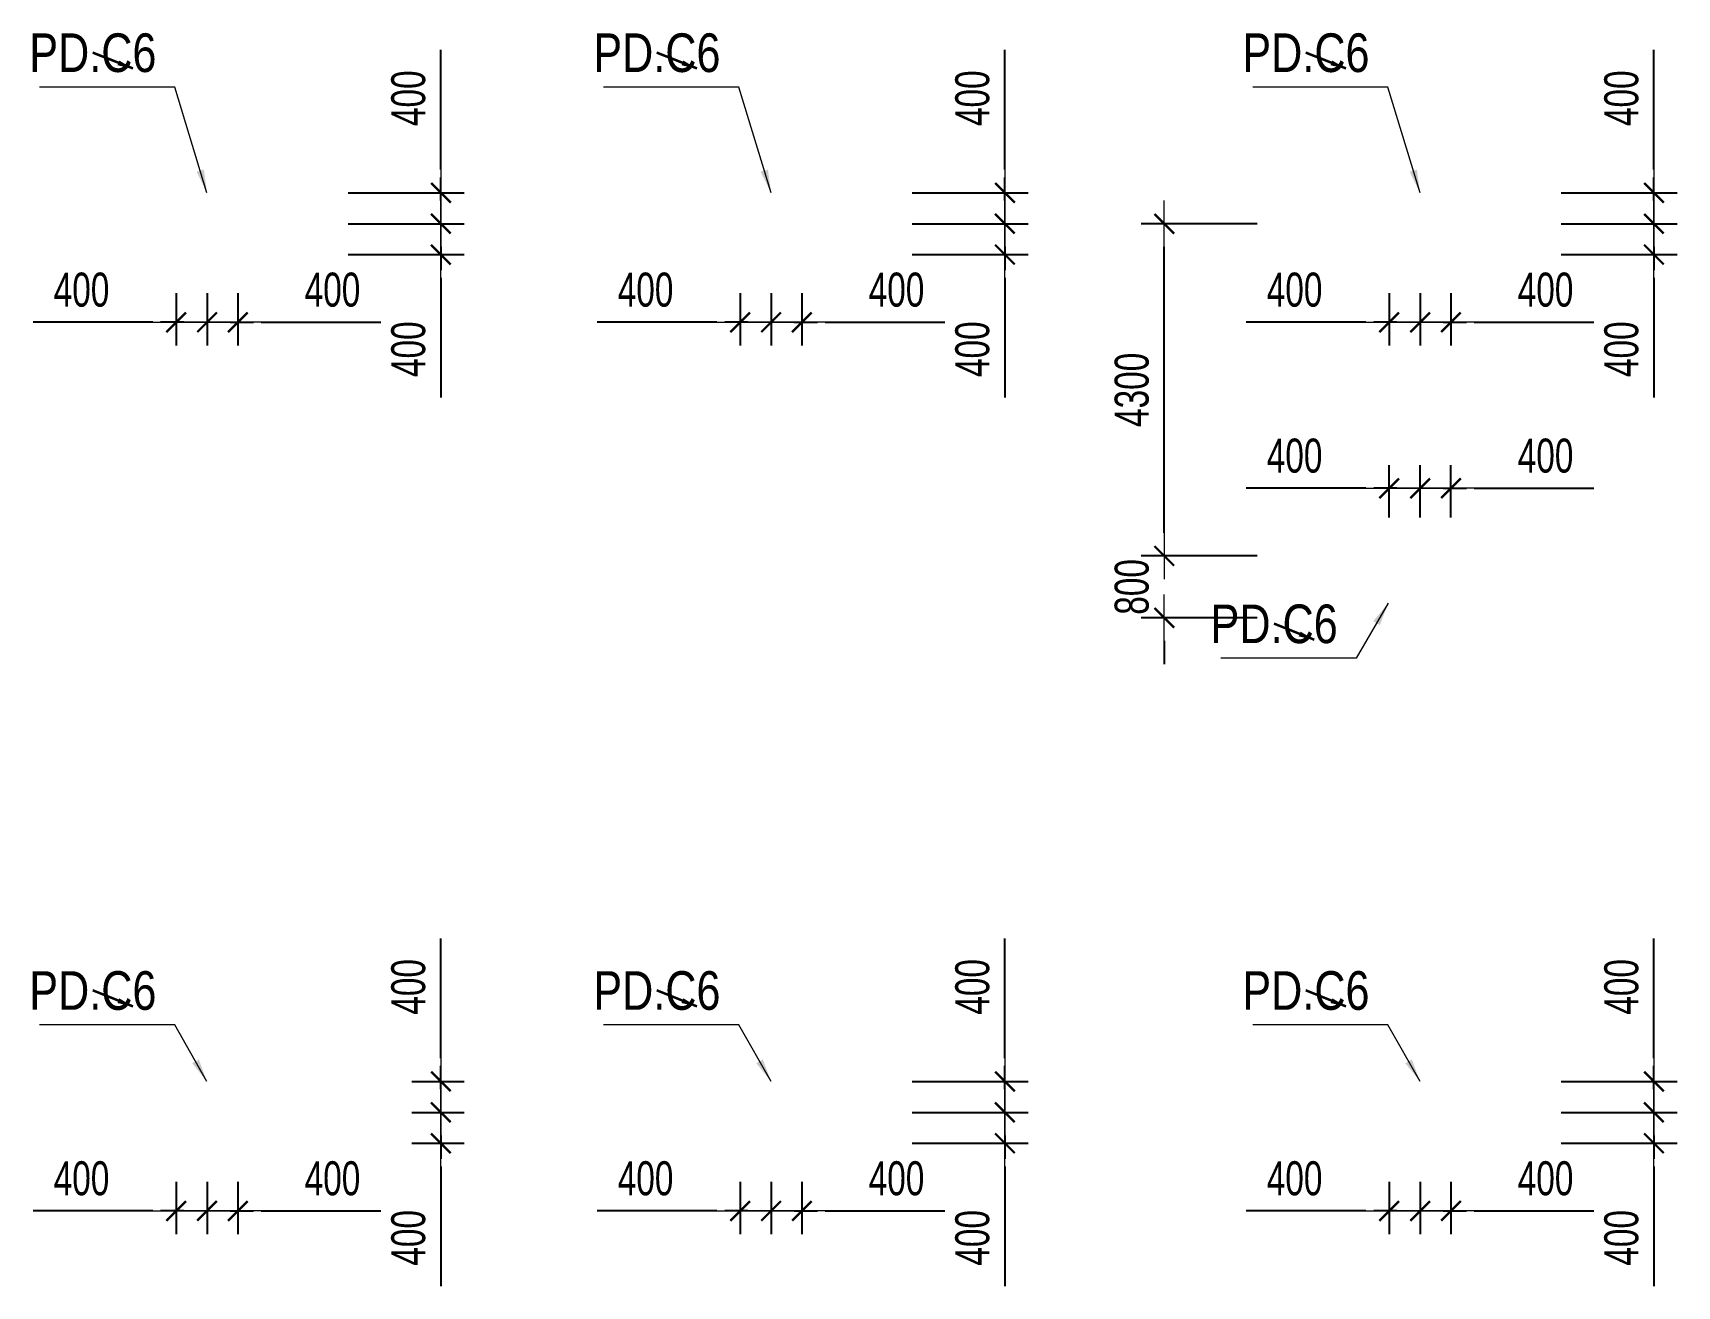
# Model space of a CAD drawing. Header units: millimetres. Extents: x -259680 to 699608, y -1281 to 104748.
# Drawn here: x 79446 to 100727, y 3151 to 19369 of the extents above; entities that cross this region are included whole.
import ezdxf
from ezdxf.enums import TextEntityAlignment as Align

# ---------------------------------------------------------------- set-up
doc = ezdxf.new("R2010")
doc.units = ezdxf.units.MM
doc.layers.get('Defpoints').update_dxf_attribs({"color": 151, "lineweight": 9})
for name, color, linetype, lineweight in [('$0$C1', 20, 'Continuous', 35), ('$1$NDC_S_ANNO', 7, 'Continuous', 20), ('$1$NDC_S_DIM', 1, 'Continuous', 15), ('NDC_S_DIM', 1, 'Continuous', 15)]:
    doc.layers.add(name, color=color, linetype=linetype, lineweight=lineweight)
doc.styles.add('$1$NDC_DIM', font='', dxfattribs={"width": 0.75})
doc.styles.add('$2$ARIAL', font='arial.ttf', dxfattribs={"width": 0.8})
doc.styles.add('NDC_DIM', font='', dxfattribs={"width": 0.75})
doc.styles.get('$1$NDC_DIM').set_extended_font_data('Dotum')
doc.styles.get('NDC_DIM').set_extended_font_data('Dotum')
doc.dimstyles.new('$0$NDC_dim_150', dxfattribs={"dimscale": 150, "dimtxt": 2.2, "dimasz": 1.5, "dimexe": 1.5, "dimexo": 2.5, "dimgap": 1, "dimtad": 1, "dimdec": 0, "dimzin": 0, "dimdsep": 46, "dimtxsty": '$1$NDC_DIM', "dimblk": '$1$DIMMARK', "dimcen": 0.09, "dimdle": 1.2, "dimclrd": 1, "dimclre": 1, "dimclrt": 3, "dimadec": 0, "dimazin": 0, "dimtfac": 1, "dimtdec": 0, "dimtix": 1, "dimtofl": 0, "dimtmove": 0, "dimatfit": 3, "dimfxl": 0, "dimtolj": 1, "dimtzin": 0, "dimarcsym": 0})
doc.dimstyles.new('$1$NDC_dim_iso', dxfattribs={"dimtxt": 2.2, "dimasz": 1, "dimexe": 1.5, "dimexo": 2.5, "dimgap": 1, "dimtad": 1, "dimdec": 0, "dimzin": 0, "dimdsep": 46, "dimtxsty": '$1$NDC_DIM', "dimblk": '$1$DIMMARK', "dimcen": 0.09, "dimdle": 1.2, "dimclrd": 1, "dimclre": 1, "dimclrt": 3, "dimadec": 0, "dimazin": 0, "dimtfac": 1, "dimtdec": 0, "dimtix": 1, "dimtofl": 0, "dimtmove": 0, "dimatfit": 3, "dimfxl": 0, "dimtolj": 1, "dimtzin": 0, "dimarcsym": 0})
doc.dimstyles.new('NDC_dim_200', dxfattribs={"dimscale": 200, "dimtxt": 2.2, "dimasz": 1.5, "dimexe": 1.5, "dimexo": 2.5, "dimgap": 1, "dimtad": 1, "dimdec": 0, "dimzin": 0, "dimdsep": 46, "dimtxsty": 'NDC_DIM', "dimblk": 'DIMMARK', "dimcen": 0.09, "dimdle": 1.2, "dimclrd": 1, "dimclre": 1, "dimclrt": 3, "dimadec": 0, "dimazin": 0, "dimtfac": 1, "dimtdec": 0, "dimtix": 1, "dimtofl": 0, "dimtmove": 0, "dimatfit": 3, "dimfxl": 0, "dimtolj": 1, "dimtzin": 0, "dimarcsym": 0})

# ---------------------------------------------------------------- blocks, each defined once
blk = doc.blocks.new('$1$DIMMARK')
at = {"layer": '$1$NDC_S_DIM', "color": 1}
blk.add_line((-1.5, 0), (1, 0), dxfattribs=at)
at = {"layer": '$1$NDC_S_DIM', "color": 2, "const_width": 0.1}
blk.add_lwpolyline([(-0.424, -0.424), (0.424, 0.424)], dxfattribs=at)
blk = doc.blocks.new('DIMMARK')
at = {"layer": 'NDC_S_DIM', "color": 1}
blk.add_line((-1.5, 0), (1, 0), dxfattribs=at)
at = {"layer": 'NDC_S_DIM', "color": 2, "const_width": 0.1}
blk.add_lwpolyline([(-0.424, -0.424), (0.424, 0.424)], dxfattribs=at)
blk = doc.blocks.new('*D357')
at = {"layer": 'Defpoints', "color": 0, "ltscale": 100, "transparency": 16777216}
for p in [(81700, 5000), (82100, 5000), (82100, 4124)]:
    blk.add_point(p, dxfattribs=at)
at = {"layer": 'NDC_S_DIM', "color": 1, "lineweight": -2, "ltscale": 100, "transparency": 16777216}
for p, q in [((81700, 4500), (81700, 3824)), ((82100, 4500), (82100, 3824)), ((81400, 4124), (81100, 4124)), ((82400, 4124), (83949, 4124))]:
    blk.add_line(p, q, dxfattribs=at)
at = {"layer": 'NDC_S_DIM', "color": 1, "lineweight": -2, "ltscale": 100, "transparency": 16777216, "xscale": 300, "yscale": 300, "zscale": 300}
blk.add_blockref('DIMMARK', (81700, 4124), dxfattribs=at)
at = {"layer": 'NDC_S_DIM', "color": 1, "lineweight": -2, "ltscale": 100, "transparency": 16777216, "xscale": 300, "yscale": 300, "zscale": 300, "rotation": 180}
blk.add_blockref('DIMMARK', (82100, 4124), dxfattribs=at)
at = {"layer": 'NDC_S_DIM', "color": 3, "ltscale": 100, "transparency": 16777216, "insert": (83324, 4544), "char_height": 440, "attachment_point": 5, "style": 'NDC_DIM'}
blk.add_mtext('\\A1;400', dxfattribs=at)
blk = doc.blocks.new('*D358')
at = {"layer": 'Defpoints', "color": 0, "ltscale": 100, "transparency": 16777216}
for p in [(81300, 5000), (81700, 5000), (81700, 4124)]:
    blk.add_point(p, dxfattribs=at)
at = {"layer": 'NDC_S_DIM', "color": 1, "lineweight": -2, "ltscale": 100, "transparency": 16777216}
for p, q in [((81300, 4500), (81300, 3824)), ((81700, 4500), (81700, 3824)), ((81000, 4124), (79451, 4124)), ((82000, 4124), (82300, 4124))]:
    blk.add_line(p, q, dxfattribs=at)
at = {"layer": 'NDC_S_DIM', "color": 1, "lineweight": -2, "ltscale": 100, "transparency": 16777216, "xscale": 300, "yscale": 300, "zscale": 300}
blk.add_blockref('DIMMARK', (81300, 4124), dxfattribs=at)
at = {"layer": 'NDC_S_DIM', "color": 1, "lineweight": -2, "ltscale": 100, "transparency": 16777216, "xscale": 300, "yscale": 300, "zscale": 300, "rotation": 180}
blk.add_blockref('DIMMARK', (81700, 4124), dxfattribs=at)
at = {"layer": 'NDC_S_DIM', "color": 3, "ltscale": 100, "transparency": 16777216, "insert": (80076, 4544), "char_height": 440, "attachment_point": 5, "style": 'NDC_DIM'}
blk.add_mtext('\\A1;400', dxfattribs=at)
blk = doc.blocks.new('*D359')
at = {"layer": 'Defpoints', "color": 0, "ltscale": 100, "transparency": 16777216}
for p in [(83851, 5800), (84727, 5800), (83851, 5400)]:
    blk.add_point(p, dxfattribs=at)
at = {"layer": 'NDC_S_DIM', "color": 1, "lineweight": -2, "ltscale": 100, "transparency": 16777216}
for p, q in [((84727, 6100), (84727, 7649)), ((84351, 5800), (85027, 5800)), ((84351, 5400), (85027, 5400)), ((84727, 5100), (84727, 4800))]:
    blk.add_line(p, q, dxfattribs=at)
at = {"layer": 'NDC_S_DIM', "color": 1, "lineweight": -2, "ltscale": 100, "transparency": 16777216, "xscale": 300, "yscale": 300, "zscale": 300}
for p, rotation in [((84727, 5800), 270), ((84727, 5400), 90)]:
    blk.add_blockref('DIMMARK', p, dxfattribs=dict(at, rotation=rotation))
at = {"layer": 'NDC_S_DIM', "color": 3, "ltscale": 100, "transparency": 16777216, "insert": (84307, 7024), "char_height": 440, "attachment_point": 5, "rotation": 90, "style": 'NDC_DIM'}
blk.add_mtext('\\A1;400', dxfattribs=at)
blk = doc.blocks.new('*D360')
at = {"layer": 'Defpoints', "color": 0, "ltscale": 100, "transparency": 16777216}
for p in [(83851, 5400), (84727, 5400), (83851, 5000)]:
    blk.add_point(p, dxfattribs=at)
at = {"layer": 'NDC_S_DIM', "color": 1, "lineweight": -2, "ltscale": 100, "transparency": 16777216}
for p, q in [((84727, 5700), (84727, 6000)), ((84351, 5400), (85027, 5400)), ((84351, 5000), (85027, 5000)), ((84727, 4700), (84727, 3151))]:
    blk.add_line(p, q, dxfattribs=at)
at = {"layer": 'NDC_S_DIM', "color": 1, "lineweight": -2, "ltscale": 100, "transparency": 16777216, "xscale": 300, "yscale": 300, "zscale": 300}
for p, rotation in [((84727, 5400), 270), ((84727, 5000), 90)]:
    blk.add_blockref('DIMMARK', p, dxfattribs=dict(at, rotation=rotation))
at = {"layer": 'NDC_S_DIM', "color": 3, "ltscale": 100, "transparency": 16777216, "insert": (84307, 3776), "char_height": 440, "attachment_point": 5, "rotation": 90, "style": 'NDC_DIM'}
blk.add_mtext('\\A1;400', dxfattribs=at)
blk = doc.blocks.new('*D361')
at = {"layer": 'Defpoints', "color": 0, "ltscale": 100, "transparency": 16777216}
for p in [(89000, 5000), (89400, 5000), (89400, 4124)]:
    blk.add_point(p, dxfattribs=at)
at = {"layer": 'NDC_S_DIM', "color": 1, "lineweight": -2, "ltscale": 100, "transparency": 16777216}
for p, q in [((89000, 4500), (89000, 3824)), ((89400, 4500), (89400, 3824)), ((88700, 4124), (88400, 4124)), ((89700, 4124), (91249, 4124))]:
    blk.add_line(p, q, dxfattribs=at)
at = {"layer": 'NDC_S_DIM', "color": 1, "lineweight": -2, "ltscale": 100, "transparency": 16777216, "xscale": 300, "yscale": 300, "zscale": 300}
blk.add_blockref('DIMMARK', (89000, 4124), dxfattribs=at)
at = {"layer": 'NDC_S_DIM', "color": 1, "lineweight": -2, "ltscale": 100, "transparency": 16777216, "xscale": 300, "yscale": 300, "zscale": 300, "rotation": 180}
blk.add_blockref('DIMMARK', (89400, 4124), dxfattribs=at)
at = {"layer": 'NDC_S_DIM', "color": 3, "ltscale": 100, "transparency": 16777216, "insert": (90624, 4544), "char_height": 440, "attachment_point": 5, "style": 'NDC_DIM'}
blk.add_mtext('\\A1;400', dxfattribs=at)
blk = doc.blocks.new('*D362')
at = {"layer": 'Defpoints', "color": 0, "ltscale": 100, "transparency": 16777216}
for p in [(88600, 5000), (89000, 5000), (89000, 4124)]:
    blk.add_point(p, dxfattribs=at)
at = {"layer": 'NDC_S_DIM', "color": 1, "lineweight": -2, "ltscale": 100, "transparency": 16777216}
for p, q in [((88600, 4500), (88600, 3824)), ((89000, 4500), (89000, 3824)), ((88300, 4124), (86751, 4124)), ((89300, 4124), (89600, 4124))]:
    blk.add_line(p, q, dxfattribs=at)
at = {"layer": 'NDC_S_DIM', "color": 1, "lineweight": -2, "ltscale": 100, "transparency": 16777216, "xscale": 300, "yscale": 300, "zscale": 300}
blk.add_blockref('DIMMARK', (88600, 4124), dxfattribs=at)
at = {"layer": 'NDC_S_DIM', "color": 1, "lineweight": -2, "ltscale": 100, "transparency": 16777216, "xscale": 300, "yscale": 300, "zscale": 300, "rotation": 180}
blk.add_blockref('DIMMARK', (89000, 4124), dxfattribs=at)
at = {"layer": 'NDC_S_DIM', "color": 3, "ltscale": 100, "transparency": 16777216, "insert": (87376, 4544), "char_height": 440, "attachment_point": 5, "style": 'NDC_DIM'}
blk.add_mtext('\\A1;400', dxfattribs=at)
blk = doc.blocks.new('*D363')
at = {"layer": 'Defpoints', "color": 0, "ltscale": 100, "transparency": 16777216}
for p in [(89400, 5800), (92027, 5800), (89400, 5400)]:
    blk.add_point(p, dxfattribs=at)
at = {"layer": 'NDC_S_DIM', "color": 1, "lineweight": -2, "ltscale": 100, "transparency": 16777216}
for p, q in [((92027, 6100), (92027, 7649)), ((90827, 5800), (92327, 5800)), ((90827, 5400), (92327, 5400)), ((92027, 5100), (92027, 4800))]:
    blk.add_line(p, q, dxfattribs=at)
at = {"layer": 'NDC_S_DIM', "color": 1, "lineweight": -2, "ltscale": 100, "transparency": 16777216, "xscale": 300, "yscale": 300, "zscale": 300}
for p, rotation in [((92027, 5800), 270), ((92027, 5400), 90)]:
    blk.add_blockref('DIMMARK', p, dxfattribs=dict(at, rotation=rotation))
at = {"layer": 'NDC_S_DIM', "color": 3, "ltscale": 100, "transparency": 16777216, "insert": (91607, 7024), "char_height": 440, "attachment_point": 5, "rotation": 90, "style": 'NDC_DIM'}
blk.add_mtext('\\A1;400', dxfattribs=at)
blk = doc.blocks.new('*D364')
at = {"layer": 'Defpoints', "color": 0, "ltscale": 100, "transparency": 16777216}
for p in [(89400, 5400), (92027, 5400), (89400, 5000)]:
    blk.add_point(p, dxfattribs=at)
at = {"layer": 'NDC_S_DIM', "color": 1, "lineweight": -2, "ltscale": 100, "transparency": 16777216}
for p, q in [((92027, 5700), (92027, 6000)), ((90827, 5400), (92327, 5400)), ((90827, 5000), (92327, 5000)), ((92027, 4700), (92027, 3151))]:
    blk.add_line(p, q, dxfattribs=at)
at = {"layer": 'NDC_S_DIM', "color": 1, "lineweight": -2, "ltscale": 100, "transparency": 16777216, "xscale": 300, "yscale": 300, "zscale": 300}
for p, rotation in [((92027, 5400), 270), ((92027, 5000), 90)]:
    blk.add_blockref('DIMMARK', p, dxfattribs=dict(at, rotation=rotation))
at = {"layer": 'NDC_S_DIM', "color": 3, "ltscale": 100, "transparency": 16777216, "insert": (91607, 3776), "char_height": 440, "attachment_point": 5, "rotation": 90, "style": 'NDC_DIM'}
blk.add_mtext('\\A1;400', dxfattribs=at)
blk = doc.blocks.new('*D365')
at = {"layer": 'Defpoints', "color": 0, "ltscale": 100, "transparency": 16777216}
for p in [(97400, 5000), (97800, 5000), (97800, 4124)]:
    blk.add_point(p, dxfattribs=at)
at = {"layer": 'NDC_S_DIM', "color": 1, "lineweight": -2, "ltscale": 100, "transparency": 16777216}
for p, q in [((97400, 4500), (97400, 3824)), ((97800, 4500), (97800, 3824)), ((97100, 4124), (96800, 4124)), ((98100, 4124), (99649, 4124))]:
    blk.add_line(p, q, dxfattribs=at)
at = {"layer": 'NDC_S_DIM', "color": 1, "lineweight": -2, "ltscale": 100, "transparency": 16777216, "xscale": 300, "yscale": 300, "zscale": 300}
blk.add_blockref('DIMMARK', (97400, 4124), dxfattribs=at)
at = {"layer": 'NDC_S_DIM', "color": 1, "lineweight": -2, "ltscale": 100, "transparency": 16777216, "xscale": 300, "yscale": 300, "zscale": 300, "rotation": 180}
blk.add_blockref('DIMMARK', (97800, 4124), dxfattribs=at)
at = {"layer": 'NDC_S_DIM', "color": 3, "ltscale": 100, "transparency": 16777216, "insert": (99024, 4544), "char_height": 440, "attachment_point": 5, "style": 'NDC_DIM'}
blk.add_mtext('\\A1;400', dxfattribs=at)
blk = doc.blocks.new('*D366')
at = {"layer": 'Defpoints', "color": 0, "ltscale": 100, "transparency": 16777216}
for p in [(97000, 5000), (97400, 5000), (97400, 4124)]:
    blk.add_point(p, dxfattribs=at)
at = {"layer": 'NDC_S_DIM', "color": 1, "lineweight": -2, "ltscale": 100, "transparency": 16777216}
for p, q in [((97000, 4500), (97000, 3824)), ((97400, 4500), (97400, 3824)), ((96700, 4124), (95151, 4124)), ((97700, 4124), (98000, 4124))]:
    blk.add_line(p, q, dxfattribs=at)
at = {"layer": 'NDC_S_DIM', "color": 1, "lineweight": -2, "ltscale": 100, "transparency": 16777216, "xscale": 300, "yscale": 300, "zscale": 300}
blk.add_blockref('DIMMARK', (97000, 4124), dxfattribs=at)
at = {"layer": 'NDC_S_DIM', "color": 1, "lineweight": -2, "ltscale": 100, "transparency": 16777216, "xscale": 300, "yscale": 300, "zscale": 300, "rotation": 180}
blk.add_blockref('DIMMARK', (97400, 4124), dxfattribs=at)
at = {"layer": 'NDC_S_DIM', "color": 3, "ltscale": 100, "transparency": 16777216, "insert": (95776, 4544), "char_height": 440, "attachment_point": 5, "style": 'NDC_DIM'}
blk.add_mtext('\\A1;400', dxfattribs=at)
blk = doc.blocks.new('*D367')
at = {"layer": 'Defpoints', "color": 0, "ltscale": 100, "transparency": 16777216}
for p in [(97800, 5800), (100427, 5800), (97800, 5400)]:
    blk.add_point(p, dxfattribs=at)
at = {"layer": 'NDC_S_DIM', "color": 1, "lineweight": -2, "ltscale": 100, "transparency": 16777216}
for p, q in [((100427, 6100), (100427, 7649)), ((99227, 5800), (100727, 5800)), ((99227, 5400), (100727, 5400)), ((100427, 5100), (100427, 4800))]:
    blk.add_line(p, q, dxfattribs=at)
at = {"layer": 'NDC_S_DIM', "color": 1, "lineweight": -2, "ltscale": 100, "transparency": 16777216, "xscale": 300, "yscale": 300, "zscale": 300}
for p, rotation in [((100427, 5800), 270), ((100427, 5400), 90)]:
    blk.add_blockref('DIMMARK', p, dxfattribs=dict(at, rotation=rotation))
at = {"layer": 'NDC_S_DIM', "color": 3, "ltscale": 100, "transparency": 16777216, "insert": (100007, 7024), "char_height": 440, "attachment_point": 5, "rotation": 90, "style": 'NDC_DIM'}
blk.add_mtext('\\A1;400', dxfattribs=at)
blk = doc.blocks.new('*D368')
at = {"layer": 'Defpoints', "color": 0, "ltscale": 100, "transparency": 16777216}
for p in [(97800, 5400), (100427, 5400), (97800, 5000)]:
    blk.add_point(p, dxfattribs=at)
at = {"layer": 'NDC_S_DIM', "color": 1, "lineweight": -2, "ltscale": 100, "transparency": 16777216}
for p, q in [((100427, 5700), (100427, 6000)), ((99227, 5400), (100727, 5400)), ((99227, 5000), (100727, 5000)), ((100427, 4700), (100427, 3151))]:
    blk.add_line(p, q, dxfattribs=at)
at = {"layer": 'NDC_S_DIM', "color": 1, "lineweight": -2, "ltscale": 100, "transparency": 16777216, "xscale": 300, "yscale": 300, "zscale": 300}
for p, rotation in [((100427, 5400), 270), ((100427, 5000), 90)]:
    blk.add_blockref('DIMMARK', p, dxfattribs=dict(at, rotation=rotation))
at = {"layer": 'NDC_S_DIM', "color": 3, "ltscale": 100, "transparency": 16777216, "insert": (100007, 3776), "char_height": 440, "attachment_point": 5, "rotation": 90, "style": 'NDC_DIM'}
blk.add_mtext('\\A1;400', dxfattribs=at)
blk = doc.blocks.new('*D369')
at = {"layer": 'Defpoints', "color": 0, "ltscale": 100, "transparency": 16777216}
for p in [(97400, 16500), (97800, 16500), (97800, 15624)]:
    blk.add_point(p, dxfattribs=at)
at = {"layer": 'NDC_S_DIM', "color": 1, "lineweight": -2, "ltscale": 100, "transparency": 16777216}
for p, q in [((97400, 16000), (97400, 15324)), ((97800, 16000), (97800, 15324)), ((97100, 15624), (96800, 15624)), ((98100, 15624), (99649, 15624))]:
    blk.add_line(p, q, dxfattribs=at)
at = {"layer": 'NDC_S_DIM', "color": 1, "lineweight": -2, "ltscale": 100, "transparency": 16777216, "xscale": 300, "yscale": 300, "zscale": 300}
blk.add_blockref('DIMMARK', (97400, 15624), dxfattribs=at)
at = {"layer": 'NDC_S_DIM', "color": 1, "lineweight": -2, "ltscale": 100, "transparency": 16777216, "xscale": 300, "yscale": 300, "zscale": 300, "rotation": 180}
blk.add_blockref('DIMMARK', (97800, 15624), dxfattribs=at)
at = {"layer": 'NDC_S_DIM', "color": 3, "ltscale": 100, "transparency": 16777216, "insert": (99024, 16044), "char_height": 440, "attachment_point": 5, "style": 'NDC_DIM'}
blk.add_mtext('\\A1;400', dxfattribs=at)
blk = doc.blocks.new('*D370')
at = {"layer": 'Defpoints', "color": 0, "ltscale": 100, "transparency": 16777216}
for p in [(97000, 16500), (97400, 16500), (97400, 15624)]:
    blk.add_point(p, dxfattribs=at)
at = {"layer": 'NDC_S_DIM', "color": 1, "lineweight": -2, "ltscale": 100, "transparency": 16777216}
for p, q in [((97000, 16000), (97000, 15324)), ((97400, 16000), (97400, 15324)), ((96700, 15624), (95151, 15624)), ((97700, 15624), (98000, 15624))]:
    blk.add_line(p, q, dxfattribs=at)
at = {"layer": 'NDC_S_DIM', "color": 1, "lineweight": -2, "ltscale": 100, "transparency": 16777216, "xscale": 300, "yscale": 300, "zscale": 300}
blk.add_blockref('DIMMARK', (97000, 15624), dxfattribs=at)
at = {"layer": 'NDC_S_DIM', "color": 1, "lineweight": -2, "ltscale": 100, "transparency": 16777216, "xscale": 300, "yscale": 300, "zscale": 300, "rotation": 180}
blk.add_blockref('DIMMARK', (97400, 15624), dxfattribs=at)
at = {"layer": 'NDC_S_DIM', "color": 3, "ltscale": 100, "transparency": 16777216, "insert": (95776, 16044), "char_height": 440, "attachment_point": 5, "style": 'NDC_DIM'}
blk.add_mtext('\\A1;400', dxfattribs=at)
blk = doc.blocks.new('*D371')
at = {"layer": 'Defpoints', "color": 0, "ltscale": 100, "transparency": 16777216}
for p in [(97800, 17300), (100427, 17300), (97800, 16900)]:
    blk.add_point(p, dxfattribs=at)
at = {"layer": 'NDC_S_DIM', "color": 1, "lineweight": -2, "ltscale": 100, "transparency": 16777216}
for p, q in [((100427, 17600), (100427, 19149)), ((99227, 17300), (100727, 17300)), ((99227, 16900), (100727, 16900)), ((100427, 16600), (100427, 16300))]:
    blk.add_line(p, q, dxfattribs=at)
at = {"layer": 'NDC_S_DIM', "color": 1, "lineweight": -2, "ltscale": 100, "transparency": 16777216, "xscale": 300, "yscale": 300, "zscale": 300}
for p, rotation in [((100427, 17300), 270), ((100427, 16900), 90)]:
    blk.add_blockref('DIMMARK', p, dxfattribs=dict(at, rotation=rotation))
at = {"layer": 'NDC_S_DIM', "color": 3, "ltscale": 100, "transparency": 16777216, "insert": (100007, 18524), "char_height": 440, "attachment_point": 5, "rotation": 90, "style": 'NDC_DIM'}
blk.add_mtext('\\A1;400', dxfattribs=at)
blk = doc.blocks.new('*D372')
at = {"layer": 'Defpoints', "color": 0, "ltscale": 100, "transparency": 16777216}
for p in [(97800, 16900), (100427, 16900), (97800, 16500)]:
    blk.add_point(p, dxfattribs=at)
at = {"layer": 'NDC_S_DIM', "color": 1, "lineweight": -2, "ltscale": 100, "transparency": 16777216}
for p, q in [((100427, 17200), (100427, 17500)), ((99227, 16900), (100727, 16900)), ((99227, 16500), (100727, 16500)), ((100427, 16200), (100427, 14651))]:
    blk.add_line(p, q, dxfattribs=at)
at = {"layer": 'NDC_S_DIM', "color": 1, "lineweight": -2, "ltscale": 100, "transparency": 16777216, "xscale": 300, "yscale": 300, "zscale": 300}
for p, rotation in [((100427, 16900), 270), ((100427, 16500), 90)]:
    blk.add_blockref('DIMMARK', p, dxfattribs=dict(at, rotation=rotation))
at = {"layer": 'NDC_S_DIM', "color": 3, "ltscale": 100, "transparency": 16777216, "insert": (100007, 15276), "char_height": 440, "attachment_point": 5, "rotation": 90, "style": 'NDC_DIM'}
blk.add_mtext('\\A1;400', dxfattribs=at)
blk = doc.blocks.new('*D373')
at = {"layer": 'Defpoints', "color": 0, "ltscale": 100, "transparency": 16777216}
for p in [(89000, 16500), (89400, 16500), (89400, 15624)]:
    blk.add_point(p, dxfattribs=at)
at = {"layer": 'NDC_S_DIM', "color": 1, "lineweight": -2, "ltscale": 100, "transparency": 16777216}
for p, q in [((89000, 16000), (89000, 15324)), ((89400, 16000), (89400, 15324)), ((88700, 15624), (88400, 15624)), ((89700, 15624), (91249, 15624))]:
    blk.add_line(p, q, dxfattribs=at)
at = {"layer": 'NDC_S_DIM', "color": 1, "lineweight": -2, "ltscale": 100, "transparency": 16777216, "xscale": 300, "yscale": 300, "zscale": 300}
blk.add_blockref('DIMMARK', (89000, 15624), dxfattribs=at)
at = {"layer": 'NDC_S_DIM', "color": 1, "lineweight": -2, "ltscale": 100, "transparency": 16777216, "xscale": 300, "yscale": 300, "zscale": 300, "rotation": 180}
blk.add_blockref('DIMMARK', (89400, 15624), dxfattribs=at)
at = {"layer": 'NDC_S_DIM', "color": 3, "ltscale": 100, "transparency": 16777216, "insert": (90624, 16044), "char_height": 440, "attachment_point": 5, "style": 'NDC_DIM'}
blk.add_mtext('\\A1;400', dxfattribs=at)
blk = doc.blocks.new('*D374')
at = {"layer": 'Defpoints', "color": 0, "ltscale": 100, "transparency": 16777216}
for p in [(88600, 16500), (89000, 16500), (89000, 15624)]:
    blk.add_point(p, dxfattribs=at)
at = {"layer": 'NDC_S_DIM', "color": 1, "lineweight": -2, "ltscale": 100, "transparency": 16777216}
for p, q in [((88600, 16000), (88600, 15324)), ((89000, 16000), (89000, 15324)), ((88300, 15624), (86751, 15624)), ((89300, 15624), (89600, 15624))]:
    blk.add_line(p, q, dxfattribs=at)
at = {"layer": 'NDC_S_DIM', "color": 1, "lineweight": -2, "ltscale": 100, "transparency": 16777216, "xscale": 300, "yscale": 300, "zscale": 300}
blk.add_blockref('DIMMARK', (88600, 15624), dxfattribs=at)
at = {"layer": 'NDC_S_DIM', "color": 1, "lineweight": -2, "ltscale": 100, "transparency": 16777216, "xscale": 300, "yscale": 300, "zscale": 300, "rotation": 180}
blk.add_blockref('DIMMARK', (89000, 15624), dxfattribs=at)
at = {"layer": 'NDC_S_DIM', "color": 3, "ltscale": 100, "transparency": 16777216, "insert": (87376, 16044), "char_height": 440, "attachment_point": 5, "style": 'NDC_DIM'}
blk.add_mtext('\\A1;400', dxfattribs=at)
blk = doc.blocks.new('*D375')
at = {"layer": 'Defpoints', "color": 0, "ltscale": 100, "transparency": 16777216}
for p in [(89400, 17300), (92027, 17300), (89400, 16900)]:
    blk.add_point(p, dxfattribs=at)
at = {"layer": 'NDC_S_DIM', "color": 1, "lineweight": -2, "ltscale": 100, "transparency": 16777216}
for p, q in [((92027, 17600), (92027, 19149)), ((90827, 17300), (92327, 17300)), ((90827, 16900), (92327, 16900)), ((92027, 16600), (92027, 16300))]:
    blk.add_line(p, q, dxfattribs=at)
at = {"layer": 'NDC_S_DIM', "color": 1, "lineweight": -2, "ltscale": 100, "transparency": 16777216, "xscale": 300, "yscale": 300, "zscale": 300}
for p, rotation in [((92027, 17300), 270), ((92027, 16900), 90)]:
    blk.add_blockref('DIMMARK', p, dxfattribs=dict(at, rotation=rotation))
at = {"layer": 'NDC_S_DIM', "color": 3, "ltscale": 100, "transparency": 16777216, "insert": (91607, 18524), "char_height": 440, "attachment_point": 5, "rotation": 90, "style": 'NDC_DIM'}
blk.add_mtext('\\A1;400', dxfattribs=at)
blk = doc.blocks.new('*D376')
at = {"layer": 'Defpoints', "color": 0, "ltscale": 100, "transparency": 16777216}
for p in [(89400, 16900), (92027, 16900), (89400, 16500)]:
    blk.add_point(p, dxfattribs=at)
at = {"layer": 'NDC_S_DIM', "color": 1, "lineweight": -2, "ltscale": 100, "transparency": 16777216}
for p, q in [((92027, 17200), (92027, 17500)), ((90827, 16900), (92327, 16900)), ((90827, 16500), (92327, 16500)), ((92027, 16200), (92027, 14651))]:
    blk.add_line(p, q, dxfattribs=at)
at = {"layer": 'NDC_S_DIM', "color": 1, "lineweight": -2, "ltscale": 100, "transparency": 16777216, "xscale": 300, "yscale": 300, "zscale": 300}
for p, rotation in [((92027, 16900), 270), ((92027, 16500), 90)]:
    blk.add_blockref('DIMMARK', p, dxfattribs=dict(at, rotation=rotation))
at = {"layer": 'NDC_S_DIM', "color": 3, "ltscale": 100, "transparency": 16777216, "insert": (91607, 15276), "char_height": 440, "attachment_point": 5, "rotation": 90, "style": 'NDC_DIM'}
blk.add_mtext('\\A1;400', dxfattribs=at)
blk = doc.blocks.new('*D377')
at = {"layer": 'Defpoints', "color": 0, "ltscale": 100, "transparency": 16777216}
for p in [(81700, 16500), (82100, 16500), (82100, 15624)]:
    blk.add_point(p, dxfattribs=at)
at = {"layer": 'NDC_S_DIM', "color": 1, "lineweight": -2, "ltscale": 100, "transparency": 16777216}
for p, q in [((81700, 16000), (81700, 15324)), ((82100, 16000), (82100, 15324)), ((81400, 15624), (81100, 15624)), ((82400, 15624), (83949, 15624))]:
    blk.add_line(p, q, dxfattribs=at)
at = {"layer": 'NDC_S_DIM', "color": 1, "lineweight": -2, "ltscale": 100, "transparency": 16777216, "xscale": 300, "yscale": 300, "zscale": 300}
blk.add_blockref('DIMMARK', (81700, 15624), dxfattribs=at)
at = {"layer": 'NDC_S_DIM', "color": 1, "lineweight": -2, "ltscale": 100, "transparency": 16777216, "xscale": 300, "yscale": 300, "zscale": 300, "rotation": 180}
blk.add_blockref('DIMMARK', (82100, 15624), dxfattribs=at)
at = {"layer": 'NDC_S_DIM', "color": 3, "ltscale": 100, "transparency": 16777216, "insert": (83324, 16044), "char_height": 440, "attachment_point": 5, "style": 'NDC_DIM'}
blk.add_mtext('\\A1;400', dxfattribs=at)
blk = doc.blocks.new('*D378')
at = {"layer": 'Defpoints', "color": 0, "ltscale": 100, "transparency": 16777216}
for p in [(81300, 16500), (81700, 16500), (81700, 15624)]:
    blk.add_point(p, dxfattribs=at)
at = {"layer": 'NDC_S_DIM', "color": 1, "lineweight": -2, "ltscale": 100, "transparency": 16777216}
for p, q in [((81300, 16000), (81300, 15324)), ((81700, 16000), (81700, 15324)), ((81000, 15624), (79451, 15624)), ((82000, 15624), (82300, 15624))]:
    blk.add_line(p, q, dxfattribs=at)
at = {"layer": 'NDC_S_DIM', "color": 1, "lineweight": -2, "ltscale": 100, "transparency": 16777216, "xscale": 300, "yscale": 300, "zscale": 300}
blk.add_blockref('DIMMARK', (81300, 15624), dxfattribs=at)
at = {"layer": 'NDC_S_DIM', "color": 1, "lineweight": -2, "ltscale": 100, "transparency": 16777216, "xscale": 300, "yscale": 300, "zscale": 300, "rotation": 180}
blk.add_blockref('DIMMARK', (81700, 15624), dxfattribs=at)
at = {"layer": 'NDC_S_DIM', "color": 3, "ltscale": 100, "transparency": 16777216, "insert": (80076, 16044), "char_height": 440, "attachment_point": 5, "style": 'NDC_DIM'}
blk.add_mtext('\\A1;400', dxfattribs=at)
blk = doc.blocks.new('*D379')
at = {"layer": 'Defpoints', "color": 0, "ltscale": 100, "transparency": 16777216}
for p in [(82100, 17300), (84727, 17300), (82100, 16900)]:
    blk.add_point(p, dxfattribs=at)
at = {"layer": 'NDC_S_DIM', "color": 1, "lineweight": -2, "ltscale": 100, "transparency": 16777216}
for p, q in [((84727, 17600), (84727, 19149)), ((83527, 17300), (85027, 17300)), ((83527, 16900), (85027, 16900)), ((84727, 16600), (84727, 16300))]:
    blk.add_line(p, q, dxfattribs=at)
at = {"layer": 'NDC_S_DIM', "color": 1, "lineweight": -2, "ltscale": 100, "transparency": 16777216, "xscale": 300, "yscale": 300, "zscale": 300}
for p, rotation in [((84727, 17300), 270), ((84727, 16900), 90)]:
    blk.add_blockref('DIMMARK', p, dxfattribs=dict(at, rotation=rotation))
at = {"layer": 'NDC_S_DIM', "color": 3, "ltscale": 100, "transparency": 16777216, "insert": (84307, 18524), "char_height": 440, "attachment_point": 5, "rotation": 90, "style": 'NDC_DIM'}
blk.add_mtext('\\A1;400', dxfattribs=at)
blk = doc.blocks.new('*D380')
at = {"layer": 'Defpoints', "color": 0, "ltscale": 100, "transparency": 16777216}
for p in [(82100, 16900), (84727, 16900), (82100, 16500)]:
    blk.add_point(p, dxfattribs=at)
at = {"layer": 'NDC_S_DIM', "color": 1, "lineweight": -2, "ltscale": 100, "transparency": 16777216}
for p, q in [((84727, 17200), (84727, 17500)), ((83527, 16900), (85027, 16900)), ((83527, 16500), (85027, 16500)), ((84727, 16200), (84727, 14651))]:
    blk.add_line(p, q, dxfattribs=at)
at = {"layer": 'NDC_S_DIM', "color": 1, "lineweight": -2, "ltscale": 100, "transparency": 16777216, "xscale": 300, "yscale": 300, "zscale": 300}
for p, rotation in [((84727, 16900), 270), ((84727, 16500), 90)]:
    blk.add_blockref('DIMMARK', p, dxfattribs=dict(at, rotation=rotation))
at = {"layer": 'NDC_S_DIM', "color": 3, "ltscale": 100, "transparency": 16777216, "insert": (84307, 15276), "char_height": 440, "attachment_point": 5, "rotation": 90, "style": 'NDC_DIM'}
blk.add_mtext('\\A1;400', dxfattribs=at)
blk = doc.blocks.new('*D393')
at = {"layer": 'Defpoints', "color": 0, "ltscale": 100, "transparency": 16777216}
for p in [(97800, 13476), (97400, 12600), (97800, 12600)]:
    blk.add_point(p, dxfattribs=at)
at = {"layer": 'NDC_S_DIM', "color": 1, "lineweight": -2, "ltscale": 100, "transparency": 16777216}
for p, q in [((97400, 13100), (97400, 13776)), ((97800, 13100), (97800, 13776)), ((97100, 13476), (96800, 13476)), ((98100, 13476), (99649, 13476))]:
    blk.add_line(p, q, dxfattribs=at)
at = {"layer": 'NDC_S_DIM', "color": 1, "lineweight": -2, "ltscale": 100, "transparency": 16777216, "xscale": 300, "yscale": 300, "zscale": 300}
blk.add_blockref('DIMMARK', (97400, 13476), dxfattribs=at)
at = {"layer": 'NDC_S_DIM', "color": 1, "lineweight": -2, "ltscale": 100, "transparency": 16777216, "xscale": 300, "yscale": 300, "zscale": 300, "rotation": 180}
blk.add_blockref('DIMMARK', (97800, 13476), dxfattribs=at)
at = {"layer": 'NDC_S_DIM', "color": 3, "ltscale": 100, "transparency": 16777216, "insert": (99024, 13896), "char_height": 440, "attachment_point": 5, "style": 'NDC_DIM'}
blk.add_mtext('\\A1;400', dxfattribs=at)
blk = doc.blocks.new('*D394')
at = {"layer": 'Defpoints', "color": 0, "ltscale": 100, "transparency": 16777216}
for p in [(97400, 13476), (97000, 12600), (97400, 12600)]:
    blk.add_point(p, dxfattribs=at)
at = {"layer": 'NDC_S_DIM', "color": 1, "lineweight": -2, "ltscale": 100, "transparency": 16777216}
for p, q in [((97000, 13100), (97000, 13776)), ((97400, 13100), (97400, 13776)), ((96700, 13476), (95151, 13476)), ((97700, 13476), (98000, 13476))]:
    blk.add_line(p, q, dxfattribs=at)
at = {"layer": 'NDC_S_DIM', "color": 1, "lineweight": -2, "ltscale": 100, "transparency": 16777216, "xscale": 300, "yscale": 300, "zscale": 300}
blk.add_blockref('DIMMARK', (97000, 13476), dxfattribs=at)
at = {"layer": 'NDC_S_DIM', "color": 1, "lineweight": -2, "ltscale": 100, "transparency": 16777216, "xscale": 300, "yscale": 300, "zscale": 300, "rotation": 180}
blk.add_blockref('DIMMARK', (97400, 13476), dxfattribs=at)
at = {"layer": 'NDC_S_DIM', "color": 3, "ltscale": 100, "transparency": 16777216, "insert": (95776, 13896), "char_height": 440, "attachment_point": 5, "style": 'NDC_DIM'}
blk.add_mtext('\\A1;400', dxfattribs=at)
blk = doc.blocks.new('*D1021')
at = {"layer": 'Defpoints', "color": 0, "ltscale": 100, "transparency": 16777216}
for p in [(94090, 16900), (97000, 16900), (97000, 12600)]:
    blk.add_point(p, dxfattribs=at)
at = {"layer": 'NDC_S_DIM', "color": 1, "lineweight": -2, "ltscale": 100, "transparency": 16777216}
for p, q in [((95290, 16900), (93790, 16900)), ((94090, 12900), (94090, 16600)), ((95290, 12600), (93790, 12600))]:
    blk.add_line(p, q, dxfattribs=at)
at = {"layer": 'NDC_S_DIM', "color": 1, "lineweight": -2, "ltscale": 100, "transparency": 16777216, "xscale": 300, "yscale": 300, "zscale": 300}
for p, rotation in [((94090, 16900), 90), ((94090, 12600), 270)]:
    blk.add_blockref('DIMMARK', p, dxfattribs=dict(at, rotation=rotation))
at = {"layer": 'NDC_S_DIM', "color": 3, "ltscale": 100, "transparency": 16777216, "insert": (93670, 14750), "char_height": 440, "attachment_point": 5, "rotation": 90, "style": 'NDC_DIM'}
blk.add_mtext('\\A1;4300', dxfattribs=at)
blk = doc.blocks.new('*D1022')
at = {"layer": 'Defpoints', "color": 0, "ltscale": 100, "transparency": 16777216}
for p in [(97000, 12600), (94090, 11800), (97000, 11800)]:
    blk.add_point(p, dxfattribs=at)
at = {"layer": 'NDC_S_DIM', "color": 1, "lineweight": -2, "ltscale": 100, "transparency": 16777216}
for p, q in [((94090, 12900), (94090, 13200)), ((95290, 12600), (93790, 12600)), ((95290, 11800), (93790, 11800)), ((94090, 11500), (94090, 11200))]:
    blk.add_line(p, q, dxfattribs=at)
at = {"layer": 'NDC_S_DIM', "color": 1, "lineweight": -2, "ltscale": 100, "transparency": 16777216, "xscale": 300, "yscale": 300, "zscale": 300}
for p, rotation in [((94090, 12600), 270), ((94090, 11800), 90)]:
    blk.add_blockref('DIMMARK', p, dxfattribs=dict(at, rotation=rotation))
at = {"layer": 'NDC_S_DIM', "color": 3, "ltscale": 100, "transparency": 16777216, "insert": (93670, 12200), "char_height": 440, "attachment_point": 5, "rotation": 90, "style": 'NDC_DIM'}
blk.add_mtext('\\A1;800', dxfattribs=at)
blk = doc.blocks.new('*U214')
at = {"layer": '$1$NDC_S_ANNO', "ltscale": 0.8, "style": '$2$ARIAL', "width": 0.8}
blk.add_attdef('TEN', text='', height=2.5, dxfattribs=at).set_placement((-2.58, 1.03), align=Align.MIDDLE_CENTER)
at = {"layer": '$1$NDC_S_ANNO', "ltscale": 0.8, "style": '$2$ARIAL', "width": 0.8, "flags": 1}
blk.add_attdef('CHU_THICH', text='', height=2.5, dxfattribs=at).set_placement((0, 0), align=Align.MIDDLE_CENTER)
at = {"layer": 'Defpoints'}
blk.add_leader([(0, 0), (-2.58, 1.03)], dimstyle='$1$NDC_dim_iso', override={"dimgap": 0.625, "dimtad": 0}, dxfattribs=at)
blk = doc.blocks.new('$0$co t check')
at = {"layer": '$0$C1', "xscale": 200, "yscale": 200, "zscale": 200}
for p in [(78698, 18907), (85998, 18907), (94398, 18907), (93987, 11516), (78698, 6771), (85998, 6771), (94398, 6771)]:
    blk.add_blockref('*U214', p, dxfattribs=at).add_auto_attribs({'TEN': 'PD.C6'})
at = {"layer": '$0$C1'}
for points in [[(79659, 17300), (79242, 18668), (77493, 18668)], [(86959, 17300), (86542, 18668), (84793, 18668)], [(95359, 17300), (94942, 18668), (93193, 18668)], [(94948, 11991), (94531, 11277), (92782, 11277)], [(79659, 5800), (79242, 6532), (77493, 6532)], [(86959, 5800), (86542, 6532), (84793, 6532)], [(95359, 5800), (94942, 6532), (93193, 6532)]]:
    blk.add_leader(points, dimstyle='$0$NDC_dim_150', override={"dimasz": 2, "dimgap": 1, "dimtad": 0}, dxfattribs=at)

msp = doc.modelspace()

# ---------------------------------------------------------------- block references
at = {"layer": '$1$NDC_S_DIM'}
msp.add_blockref('$0$co t check', (2040.6, 0), dxfattribs=at)

# ---------------------------------------------------------------- dimensions: what is measured, and where the dimension line sits
at = {"layer": 'NDC_S_DIM', "ltscale": 100}
for base, p1, p2, picture, middle in [((84726.7, 17300), (82100, 16900), (82100, 17300), '*D379', (84726.7, 18524.3)), ((92026.7, 17300), (89400, 16900), (89400, 17300), '*D375', (92026.7, 18524.3)), ((100426.7, 17300), (97800, 16900), (97800, 17300), '*D371', (100426.7, 18524.3)), ((84726.7, 16900), (82100, 16500), (82100, 16900), '*D380', (84726.7, 15275.7)), ((92026.7, 16900), (89400, 16500), (89400, 16900), '*D376', (92026.7, 15275.7)), ((100426.7, 16900), (97800, 16500), (97800, 16900), '*D372', (100426.7, 15275.7)), ((84726.7, 5800), (83851.2, 5400), (83851.2, 5800), '*D359', (84726.7, 7024.3)), ((92026.7, 5800), (89400, 5400), (89400, 5800), '*D363', (92026.7, 7024.3)), ((100426.7, 5800), (97800, 5400), (97800, 5800), '*D367', (100426.7, 7024.3)), ((84726.7, 5400), (83851.2, 5000), (83851.2, 5400), '*D360', (84726.7, 3775.7)), ((92026.7, 5400), (89400, 5000), (89400, 5400), '*D364', (92026.7, 3775.7)), ((100426.7, 5400), (97800, 5000), (97800, 5400), '*D368', (100426.7, 3775.7))]:
    dim = msp.add_linear_dim(base=base, p1=p1, p2=p2, angle=90, dimstyle='NDC_dim_200', dxfattribs=at)
    dim.commit()
    dim.dimension.update_dxf_attribs({"geometry": picture, "text_midpoint": middle, "dimtype": 160})
for base, p2, picture, middle in [((94090, 16900), (97000, 16900), '*D1021', (93670, 14750)), ((94090, 11800), (97000, 11800), '*D1022', (93670, 12200))]:
    dim = msp.add_linear_dim(base=base, p1=(97000, 12600), p2=p2, angle=90, dimstyle='NDC_dim_200', dxfattribs=at)
    dim.commit()
    dim.dimension.update_dxf_attribs({"geometry": picture, "text_midpoint": middle})
for base, p1, p2, picture, middle in [((81700, 15624.4), (81300, 16500), (81700, 16500), '*D378', (80075.7, 15624.4)), ((82100, 15624.4), (81700, 16500), (82100, 16500), '*D377', (83324.3, 15624.4)), ((89000, 15624.4), (88600, 16500), (89000, 16500), '*D374', (87375.7, 15624.4)), ((89400, 15624.4), (89000, 16500), (89400, 16500), '*D373', (90624.3, 15624.4)), ((97400, 15624.4), (97000, 16500), (97400, 16500), '*D370', (95775.7, 15624.4)), ((97800, 15624.4), (97400, 16500), (97800, 16500), '*D369', (99024.3, 15624.4)), ((97400, 13475.6), (97000, 12600), (97400, 12600), '*D394', (95775.7, 13475.6)), ((97800, 13475.6), (97400, 12600), (97800, 12600), '*D393', (99024.3, 13475.6)), ((81700, 4124.4), (81300, 5000), (81700, 5000), '*D358', (80075.7, 4124.4)), ((82100, 4124.4), (81700, 5000), (82100, 5000), '*D357', (83324.3, 4124.4)), ((89000, 4124.4), (88600, 5000), (89000, 5000), '*D362', (87375.7, 4124.4)), ((89400, 4124.4), (89000, 5000), (89400, 5000), '*D361', (90624.3, 4124.4)), ((97400, 4124.4), (97000, 5000), (97400, 5000), '*D366', (95775.7, 4124.4)), ((97800, 4124.4), (97400, 5000), (97800, 5000), '*D365', (99024.3, 4124.4))]:
    dim = msp.add_linear_dim(base=base, p1=p1, p2=p2, dimstyle='NDC_dim_200', dxfattribs=at)
    dim.commit()
    dim.dimension.update_dxf_attribs({"geometry": picture, "text_midpoint": middle, "dimtype": 160})

doc.saveas('drawing.dxf')
